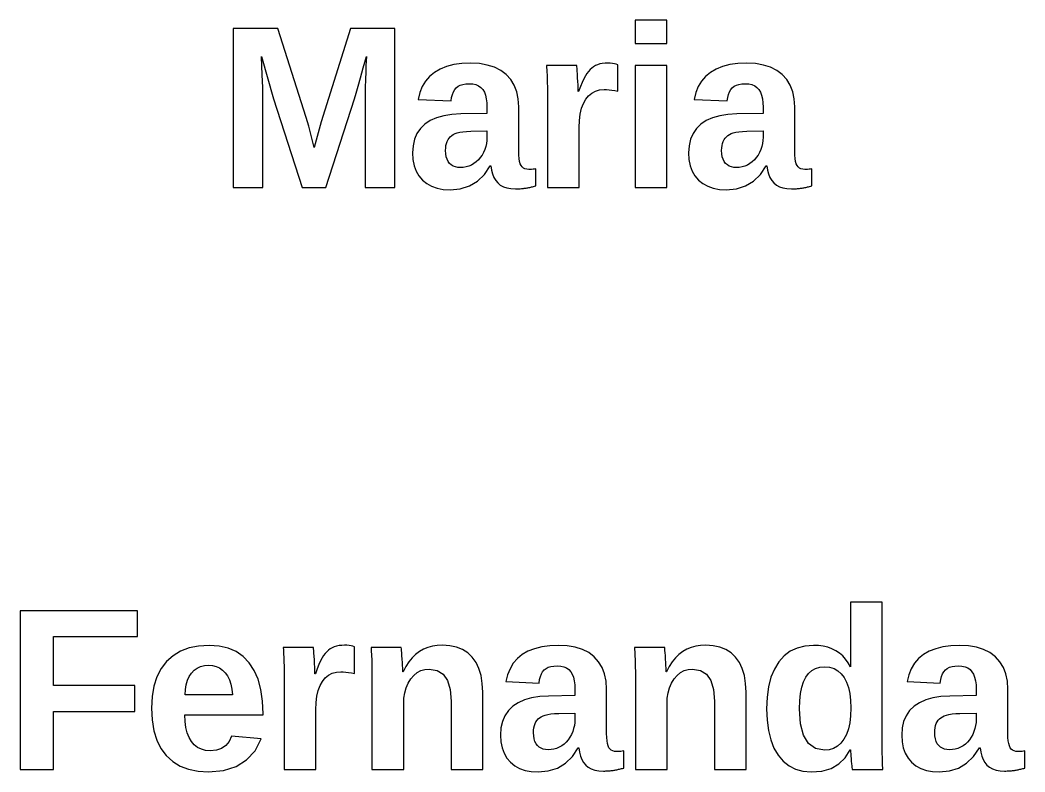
# Model space of a CAD drawing. Header units: metres. Extents: x 18 to 290, y 36 to 187.
# Drawn here: x 166.32 to 214.63, y 150.57 to 186.73 of the extents above; entities that cross this region are included whole.
import ezdxf

# ---------------------------------------------------------------- set-up
doc = ezdxf.new("R2010")
doc.units = ezdxf.units.M

msp = doc.modelspace()

# ---------------------------------------------------------------- linework, layer by layer
for p, q in [((197.424, 186.729), (195.899, 186.729)), ((195.899, 186.729), (195.899, 185.606)), ((197.424, 185.606), (197.424, 186.729)), ((178.713, 186.322), (176.571, 186.322)), ((176.571, 186.322), (176.571, 178.678)), ((180.081, 182.047), (178.713, 186.322)), ((182.207, 186.322), (180.802, 181.835)), ((184.339, 186.322), (182.207, 186.322)), ((184.339, 178.678), (184.339, 186.322)), ((195.899, 185.606), (197.424, 185.606)), ((177.95, 184.507), (177.927, 184.976)), ((177.927, 184.976), (178.507, 182.942)), ((182.826, 184.428), (182.972, 184.976)), ((182.972, 184.976), (182.954, 184.54)), ((187.173, 184.586), (186.825, 184.497)), ((187.558, 184.639), (187.173, 184.586)), ((187.98, 184.656), (187.558, 184.639)), ((188.404, 184.634), (187.98, 184.656)), ((188.788, 184.569), (188.404, 184.634)), ((189.131, 184.459), (188.788, 184.569)), ((193.087, 184.548), (191.633, 184.548)), ((191.633, 184.548), (191.639, 184.445)), ((193.094, 184.493), (193.087, 184.548)), ((194.088, 184.584), (193.988, 184.54)), ((194.198, 184.618), (194.088, 184.584)), ((194.317, 184.642), (194.198, 184.618)), ((194.446, 184.657), (194.317, 184.642)), ((194.584, 184.662), (194.446, 184.657)), ((194.697, 184.658), (194.584, 184.662)), ((194.8, 184.649), (194.697, 184.658)), ((194.895, 184.632), (194.8, 184.649)), ((194.98, 184.61), (194.895, 184.632)), ((195.056, 184.58), (194.98, 184.61)), ((195.056, 183.306), (195.056, 184.58)), ((197.424, 184.548), (195.899, 184.548)), ((195.899, 184.548), (195.899, 178.678)), ((197.424, 178.678), (197.424, 184.548)), ((200.445, 184.586), (200.097, 184.497)), ((200.83, 184.639), (200.445, 184.586)), ((201.252, 184.656), (200.83, 184.639)), ((201.676, 184.634), (201.252, 184.656)), ((202.06, 184.569), (201.676, 184.634)), ((202.403, 184.459), (202.06, 184.569)), ((177.968, 184.106), (177.95, 184.507)), ((177.981, 183.773), (177.968, 184.106)), ((182.696, 183.95), (182.826, 184.428)), ((182.94, 184.187), (182.93, 183.917)), ((182.954, 184.54), (182.94, 184.187)), ((186.241, 184.214), (186.006, 184.021)), ((186.515, 184.373), (186.241, 184.214)), ((186.825, 184.497), (186.515, 184.373)), ((189.433, 184.306), (189.131, 184.459)), ((189.694, 184.108), (189.433, 184.306)), ((189.911, 183.871), (189.694, 184.108)), ((191.639, 184.445), (191.646, 184.336)), ((191.646, 184.336), (191.652, 184.222)), ((191.652, 184.222), (191.657, 184.102)), ((191.657, 184.102), (191.663, 183.976)), ((193.102, 184.406), (193.094, 184.493)), ((193.11, 184.287), (193.102, 184.406)), ((193.12, 184.136), (193.11, 184.287)), ((193.13, 183.954), (193.12, 184.136)), ((193.575, 184.165), (193.504, 184.05)), ((193.647, 184.261), (193.575, 184.165)), ((193.725, 184.346), (193.647, 184.261)), ((193.807, 184.421), (193.725, 184.346)), ((193.895, 184.486), (193.807, 184.421)), ((193.988, 184.54), (193.895, 184.486)), ((199.513, 184.214), (199.278, 184.021)), ((199.787, 184.373), (199.513, 184.214)), ((200.097, 184.497), (199.787, 184.373)), ((202.705, 184.306), (202.403, 184.459)), ((202.966, 184.108), (202.705, 184.306)), ((203.183, 183.871), (202.966, 184.108)), ((177.989, 183.508), (177.981, 183.773)), ((182.582, 183.544), (182.696, 183.95)), ((182.921, 183.626), (182.92, 183.563)), ((182.923, 183.73), (182.921, 183.626)), ((182.93, 183.917), (182.923, 183.73)), ((185.81, 183.794), (185.653, 183.534)), ((186.006, 184.021), (185.81, 183.794)), ((187.382, 183.546), (187.488, 183.6)), ((187.488, 183.6), (187.612, 183.638)), ((187.612, 183.638), (187.755, 183.661)), ((187.755, 183.661), (187.915, 183.669)), ((187.915, 183.669), (188.087, 183.658)), ((188.087, 183.658), (188.239, 183.624)), ((188.239, 183.624), (188.37, 183.568)), ((190.08, 183.596), (189.911, 183.871)), ((190.2, 183.285), (190.08, 183.596)), ((191.663, 183.976), (191.668, 183.84)), ((191.668, 183.84), (191.672, 183.692)), ((191.672, 183.692), (191.674, 183.531)), ((193.14, 183.769), (193.13, 183.954)), ((193.148, 183.61), (193.14, 183.769)), ((193.153, 183.478), (193.148, 183.61)), ((193.349, 183.731), (193.266, 183.527)), ((193.429, 183.905), (193.349, 183.731)), ((193.504, 184.05), (193.429, 183.905)), ((199.082, 183.794), (198.925, 183.534)), ((199.278, 184.021), (199.082, 183.794)), ((200.654, 183.546), (200.76, 183.6)), ((200.76, 183.6), (200.884, 183.638)), ((200.884, 183.638), (201.027, 183.661)), ((201.027, 183.661), (201.187, 183.669)), ((201.187, 183.669), (201.359, 183.658)), ((201.359, 183.658), (201.511, 183.624)), ((201.511, 183.624), (201.642, 183.568)), ((203.352, 183.596), (203.183, 183.871)), ((203.472, 183.285), (203.352, 183.596)), ((177.992, 183.311), (177.989, 183.508)), ((177.992, 178.678), (177.992, 183.311)), ((182.402, 182.942), (182.484, 183.207)), ((182.484, 183.207), (182.582, 183.544)), ((182.919, 183.5), (182.918, 183.437)), ((182.918, 183.437), (182.918, 183.374)), ((182.918, 183.374), (182.918, 183.311)), ((182.918, 183.311), (182.918, 178.678)), ((182.92, 183.563), (182.919, 183.5)), ((185.536, 183.241), (185.457, 182.915)), ((185.653, 183.534), (185.536, 183.241)), ((187.072, 183.007), (187.11, 183.154)), ((187.11, 183.154), (187.159, 183.282)), ((187.159, 183.282), (187.221, 183.389)), ((187.221, 183.389), (187.294, 183.476)), ((187.294, 183.476), (187.382, 183.546)), ((188.37, 183.568), (188.481, 183.49)), ((188.481, 183.49), (188.571, 183.39)), ((188.571, 183.39), (188.644, 183.266)), ((188.644, 183.266), (188.7, 183.119)), ((188.7, 183.119), (188.74, 182.948)), ((190.272, 182.937), (190.2, 183.285)), ((191.674, 183.531), (191.676, 183.357)), ((191.676, 183.357), (191.676, 183.17)), ((191.676, 183.17), (191.676, 178.678)), ((193.156, 183.373), (193.153, 183.478)), ((193.158, 183.295), (193.156, 183.373)), ((193.179, 183.295), (193.158, 183.295)), ((193.266, 183.527), (193.179, 183.295)), ((193.655, 183.092), (193.813, 183.221)), ((193.813, 183.221), (193.99, 183.313)), ((193.99, 183.313), (194.188, 183.368)), ((194.188, 183.368), (194.405, 183.387)), ((194.405, 183.387), (194.522, 183.384)), ((194.522, 183.384), (194.645, 183.374)), ((194.645, 183.374), (194.775, 183.358)), ((194.775, 183.358), (194.912, 183.335)), ((194.912, 183.335), (195.056, 183.306)), ((198.808, 183.241), (198.729, 182.915)), ((198.925, 183.534), (198.808, 183.241)), ((200.344, 183.007), (200.382, 183.154)), ((200.382, 183.154), (200.431, 183.282)), ((200.431, 183.282), (200.492, 183.389)), ((200.492, 183.389), (200.566, 183.476)), ((200.566, 183.476), (200.654, 183.546)), ((201.642, 183.568), (201.753, 183.49)), ((201.753, 183.49), (201.843, 183.39)), ((201.843, 183.39), (201.916, 183.266)), ((201.916, 183.266), (201.972, 183.119)), ((201.972, 183.119), (202.012, 182.948)), ((203.544, 182.937), (203.472, 183.285)), ((178.507, 182.942), (179.885, 178.678)), ((181.024, 178.678), (182.402, 182.942)), ((185.457, 182.915), (187.047, 182.839)), ((187.047, 182.839), (187.072, 183.007)), ((188.74, 182.948), (188.764, 182.753)), ((188.764, 182.753), (188.772, 182.535)), ((190.296, 182.551), (190.272, 182.937)), ((193.315, 182.486), (193.404, 182.723)), ((193.404, 182.723), (193.518, 182.926)), ((193.518, 182.926), (193.655, 183.092)), ((198.729, 182.915), (200.319, 182.839)), ((200.319, 182.839), (200.344, 183.007)), ((202.012, 182.948), (202.036, 182.753)), ((202.036, 182.753), (202.044, 182.535)), ((203.568, 182.551), (203.544, 182.937)), ((186.691, 182.132), (186.346, 182.034)), ((187.078, 182.192), (186.691, 182.132)), ((187.508, 182.215), (187.078, 182.192)), ((188.772, 182.237), (187.508, 182.215)), ((188.772, 182.535), (188.772, 182.237)), ((190.296, 180.414), (190.296, 182.551)), ((193.214, 181.903), (193.252, 182.212)), ((193.252, 182.212), (193.315, 182.486)), ((199.963, 182.132), (199.618, 182.034)), ((200.35, 182.192), (199.963, 182.132)), ((200.78, 182.215), (200.35, 182.192)), ((202.044, 182.237), (200.78, 182.215)), ((202.044, 182.535), (202.044, 182.237)), ((203.568, 180.414), (203.568, 182.551)), ((180.2, 181.635), (180.081, 182.047)), ((180.802, 181.835), (180.46, 180.609)), ((185.786, 181.727), (185.572, 181.518)), ((186.045, 181.899), (185.786, 181.727)), ((186.346, 182.034), (186.045, 181.899)), ((193.201, 181.559), (193.214, 181.903)), ((199.058, 181.727), (198.844, 181.518)), ((199.317, 181.899), (199.058, 181.727)), ((199.618, 182.034), (199.317, 181.899)), ((180.46, 180.609), (180.2, 181.635)), ((185.405, 181.275), (185.287, 180.998)), ((185.572, 181.518), (185.405, 181.275)), ((187.008, 181.118), (187.076, 181.176)), ((187.076, 181.176), (187.152, 181.226)), ((187.152, 181.226), (187.237, 181.268)), ((187.237, 181.268), (187.338, 181.303)), ((187.338, 181.303), (187.464, 181.333)), ((187.464, 181.333), (187.615, 181.356)), ((187.615, 181.356), (187.791, 181.373)), ((187.791, 181.373), (187.991, 181.385)), ((187.991, 181.385), (188.772, 181.396)), ((188.772, 181.396), (188.772, 181.098)), ((193.201, 178.678), (193.201, 181.559)), ((198.677, 181.275), (198.559, 180.998)), ((198.844, 181.518), (198.677, 181.275)), ((200.28, 181.118), (200.348, 181.176)), ((200.348, 181.176), (200.424, 181.226)), ((200.424, 181.226), (200.509, 181.268)), ((200.509, 181.268), (200.61, 181.303)), ((200.61, 181.303), (200.736, 181.333)), ((200.736, 181.333), (200.887, 181.356)), ((200.887, 181.356), (201.063, 181.373)), ((201.063, 181.373), (201.263, 181.385)), ((201.263, 181.385), (202.044, 181.396)), ((202.044, 181.396), (202.044, 181.098)), ((185.215, 180.685), (185.192, 180.338)), ((185.287, 180.998), (185.215, 180.685)), ((186.786, 180.582), (186.8, 180.697)), ((186.8, 180.697), (186.823, 180.801)), ((186.823, 180.801), (186.856, 180.895)), ((186.856, 180.895), (186.898, 180.978)), ((186.898, 180.978), (186.949, 181.052)), ((186.949, 181.052), (187.008, 181.118)), ((188.745, 180.796), (188.712, 180.65)), ((188.765, 180.945), (188.745, 180.796)), ((188.772, 181.098), (188.765, 180.945)), ((198.487, 180.685), (198.464, 180.338)), ((198.559, 180.998), (198.487, 180.685)), ((200.058, 180.582), (200.072, 180.697)), ((200.072, 180.697), (200.095, 180.801)), ((200.095, 180.801), (200.128, 180.895)), ((200.128, 180.895), (200.17, 180.978)), ((200.17, 180.978), (200.221, 181.052)), ((200.221, 181.052), (200.28, 181.118)), ((202.017, 180.796), (201.984, 180.65)), ((202.037, 180.945), (202.017, 180.796)), ((202.044, 181.098), (202.037, 180.945)), ((185.192, 180.338), (185.211, 180.017)), ((186.781, 180.457), (186.786, 180.582)), ((186.789, 180.299), (186.781, 180.457)), ((186.812, 180.158), (186.789, 180.299)), ((188.532, 180.236), (188.449, 180.116)), ((188.604, 180.368), (188.532, 180.236)), ((188.664, 180.507), (188.604, 180.368)), ((188.712, 180.65), (188.664, 180.507)), ((190.301, 180.229), (190.296, 180.414)), ((190.314, 180.068), (190.301, 180.229)), ((198.464, 180.338), (198.483, 180.017)), ((200.053, 180.457), (200.058, 180.582)), ((200.061, 180.299), (200.053, 180.457)), ((200.084, 180.158), (200.061, 180.299)), ((201.804, 180.236), (201.721, 180.116)), ((201.876, 180.368), (201.804, 180.236)), ((201.936, 180.507), (201.876, 180.368)), ((201.984, 180.65), (201.936, 180.507)), ((203.573, 180.229), (203.568, 180.414)), ((203.586, 180.068), (203.573, 180.229)), ((185.211, 180.017), (185.268, 179.726)), ((185.268, 179.726), (185.363, 179.465)), ((186.85, 180.033), (186.812, 180.158)), ((186.904, 179.926), (186.85, 180.033)), ((186.974, 179.836), (186.904, 179.926)), ((187.056, 179.763), (186.974, 179.836)), ((187.148, 179.706), (187.056, 179.763)), ((188.019, 179.758), (187.894, 179.703)), ((188.14, 179.828), (188.019, 179.758)), ((188.253, 179.912), (188.14, 179.828)), ((188.356, 180.008), (188.253, 179.912)), ((188.449, 180.116), (188.356, 180.008)), ((188.647, 179.309), (188.929, 179.725)), ((188.929, 179.725), (188.962, 179.725)), ((188.962, 179.725), (188.992, 179.516)), ((190.337, 179.932), (190.314, 180.068)), ((190.368, 179.82), (190.337, 179.932)), ((190.408, 179.733), (190.368, 179.82)), ((190.458, 179.666), (190.408, 179.733)), ((198.483, 180.017), (198.54, 179.726)), ((198.54, 179.726), (198.635, 179.465)), ((200.122, 180.033), (200.084, 180.158)), ((200.176, 179.926), (200.122, 180.033)), ((200.246, 179.836), (200.176, 179.926)), ((200.328, 179.763), (200.246, 179.836)), ((200.42, 179.706), (200.328, 179.763)), ((201.291, 179.758), (201.166, 179.703)), ((201.412, 179.828), (201.291, 179.758)), ((201.525, 179.912), (201.412, 179.828)), ((201.628, 180.008), (201.525, 179.912)), ((201.721, 180.116), (201.628, 180.008)), ((201.919, 179.309), (202.201, 179.725)), ((202.201, 179.725), (202.234, 179.725)), ((202.234, 179.725), (202.264, 179.516)), ((203.608, 179.932), (203.586, 180.068)), ((203.64, 179.82), (203.608, 179.932)), ((203.68, 179.733), (203.64, 179.82)), ((203.73, 179.666), (203.68, 179.733)), ((185.363, 179.465), (185.497, 179.234)), ((185.497, 179.234), (185.669, 179.033)), ((187.251, 179.665), (187.148, 179.706)), ((187.363, 179.641), (187.251, 179.665)), ((187.486, 179.633), (187.363, 179.641)), ((187.627, 179.641), (187.486, 179.633)), ((187.763, 179.664), (187.627, 179.641)), ((187.894, 179.703), (187.763, 179.664)), ((188.313, 178.985), (188.647, 179.309)), ((188.992, 179.516), (189.041, 179.329)), ((189.041, 179.329), (189.106, 179.163)), ((190.521, 179.613), (190.458, 179.666)), ((190.595, 179.576), (190.521, 179.613)), ((190.681, 179.553), (190.595, 179.576)), ((190.779, 179.546), (190.681, 179.553)), ((190.848, 179.547), (190.779, 179.546)), ((190.917, 179.551), (190.848, 179.547)), ((190.984, 179.558), (190.917, 179.551)), ((191.05, 179.567), (190.984, 179.558)), ((191.116, 179.579), (191.05, 179.567)), ((191.116, 178.754), (191.116, 179.579)), ((198.635, 179.465), (198.769, 179.234)), ((198.769, 179.234), (198.941, 179.033)), ((200.523, 179.665), (200.42, 179.706)), ((200.635, 179.641), (200.523, 179.665)), ((200.758, 179.633), (200.635, 179.641)), ((200.899, 179.641), (200.758, 179.633)), ((201.035, 179.664), (200.899, 179.641)), ((201.166, 179.703), (201.035, 179.664)), ((201.585, 178.985), (201.919, 179.309)), ((202.264, 179.516), (202.312, 179.329)), ((202.312, 179.329), (202.378, 179.163)), ((203.793, 179.613), (203.73, 179.666)), ((203.867, 179.576), (203.793, 179.613)), ((203.953, 179.553), (203.867, 179.576)), ((204.051, 179.546), (203.953, 179.553)), ((204.12, 179.547), (204.051, 179.546)), ((204.188, 179.551), (204.12, 179.547)), ((204.256, 179.558), (204.188, 179.551)), ((204.322, 179.567), (204.256, 179.558)), ((204.388, 179.579), (204.322, 179.567)), ((204.388, 178.754), (204.388, 179.579)), ((185.669, 179.033), (185.875, 178.866)), ((185.875, 178.866), (186.111, 178.736)), ((187.489, 178.616), (187.927, 178.754)), ((187.927, 178.754), (188.313, 178.985)), ((189.106, 179.163), (189.189, 179.018)), ((189.189, 179.018), (189.29, 178.895)), ((189.29, 178.895), (189.412, 178.793)), ((189.412, 178.793), (189.558, 178.714)), ((191.063, 178.741), (191.116, 178.754)), ((198.941, 179.033), (199.147, 178.866)), ((199.147, 178.866), (199.383, 178.736)), ((200.76, 178.616), (201.199, 178.754)), ((201.199, 178.754), (201.585, 178.985)), ((202.378, 179.163), (202.461, 179.018)), ((202.461, 179.018), (202.562, 178.895)), ((202.562, 178.895), (202.684, 178.793)), ((202.684, 178.793), (202.829, 178.714)), ((204.334, 178.741), (204.388, 178.754)), ((176.571, 178.678), (177.992, 178.678)), ((179.885, 178.678), (181.024, 178.678)), ((182.918, 178.678), (184.339, 178.678)), ((186.111, 178.736), (186.377, 178.644)), ((186.377, 178.644), (186.672, 178.588)), ((186.672, 178.588), (186.998, 178.57)), ((186.998, 178.57), (187.489, 178.616)), ((189.558, 178.714), (189.727, 178.658)), ((189.727, 178.658), (189.921, 178.624)), ((189.921, 178.624), (190.139, 178.613)), ((190.139, 178.613), (190.203, 178.613)), ((190.203, 178.613), (190.263, 178.615)), ((190.263, 178.615), (190.32, 178.617)), ((190.32, 178.617), (190.374, 178.62)), ((190.374, 178.62), (190.424, 178.624)), ((190.424, 178.624), (190.472, 178.628)), ((190.472, 178.628), (190.52, 178.633)), ((190.52, 178.633), (190.566, 178.639)), ((190.566, 178.639), (190.611, 178.645)), ((190.611, 178.645), (190.655, 178.651)), ((190.655, 178.651), (190.698, 178.658)), ((190.698, 178.658), (190.741, 178.666)), ((190.741, 178.666), (190.785, 178.674)), ((190.785, 178.674), (190.828, 178.684)), ((190.828, 178.684), (190.872, 178.694)), ((190.872, 178.694), (190.916, 178.705)), ((190.916, 178.705), (190.963, 178.717)), ((190.963, 178.717), (191.012, 178.729)), ((191.012, 178.729), (191.063, 178.741)), ((191.676, 178.678), (193.201, 178.678)), ((195.899, 178.678), (197.424, 178.678)), ((199.383, 178.736), (199.649, 178.644)), ((199.649, 178.644), (199.944, 178.588)), ((199.944, 178.588), (200.27, 178.57)), ((200.27, 178.57), (200.76, 178.616)), ((202.829, 178.714), (202.999, 178.658)), ((202.999, 178.658), (203.193, 178.624)), ((203.193, 178.624), (203.411, 178.613)), ((203.411, 178.613), (203.475, 178.613)), ((203.475, 178.613), (203.535, 178.615)), ((203.535, 178.615), (203.592, 178.617)), ((203.592, 178.617), (203.646, 178.62)), ((203.646, 178.62), (203.696, 178.624)), ((203.696, 178.624), (203.744, 178.628)), ((203.744, 178.628), (203.791, 178.633)), ((203.791, 178.633), (203.838, 178.639)), ((203.838, 178.639), (203.883, 178.645)), ((203.883, 178.645), (203.927, 178.651)), ((203.927, 178.651), (203.97, 178.658)), ((203.97, 178.658), (204.013, 178.666)), ((204.013, 178.666), (204.057, 178.674)), ((204.057, 178.674), (204.1, 178.684)), ((204.1, 178.684), (204.143, 178.694)), ((204.143, 178.694), (204.188, 178.705)), ((204.188, 178.705), (204.235, 178.717)), ((204.235, 178.717), (204.283, 178.729)), ((204.283, 178.729), (204.334, 178.741)), ((207.768, 158.729), (206.243, 158.729)), ((206.243, 158.729), (206.243, 156.586)), ((207.768, 151.958), (207.768, 158.729)), ((171.961, 158.322), (166.324, 158.322)), ((166.324, 158.322), (166.324, 150.678)), ((171.961, 157.085), (171.961, 158.322)), ((167.924, 154.72), (167.924, 157.085)), ((167.924, 157.085), (171.961, 157.085)), ((174.447, 156.531), (174.038, 156.375)), ((174.904, 156.625), (174.447, 156.531)), ((175.409, 156.656), (174.904, 156.625)), ((175.891, 156.623), (175.409, 156.656)), ((176.325, 156.522), (175.891, 156.623)), ((180.43, 156.548), (178.976, 156.548)), ((178.976, 156.548), (178.982, 156.445)), ((180.437, 156.493), (180.43, 156.548)), ((181.33, 156.54), (181.237, 156.486)), ((181.43, 156.584), (181.33, 156.54)), ((181.54, 156.618), (181.43, 156.584)), ((181.66, 156.642), (181.54, 156.618)), ((181.788, 156.657), (181.66, 156.642)), ((181.927, 156.662), (181.788, 156.657)), ((182.04, 156.658), (181.927, 156.662)), ((182.143, 156.649), (182.04, 156.658)), ((182.237, 156.632), (182.143, 156.649)), ((182.323, 156.61), (182.237, 156.632)), ((182.399, 156.58), (182.323, 156.61)), ((182.399, 155.306), (182.399, 156.58)), ((184.652, 156.548), (183.198, 156.548)), ((183.198, 156.548), (183.205, 156.45)), ((184.659, 156.493), (184.652, 156.548)), ((185.922, 156.552), (185.714, 156.467)), ((186.145, 156.613), (185.922, 156.552)), ((186.381, 156.65), (186.145, 156.613)), ((186.632, 156.662), (186.381, 156.65)), ((186.988, 156.639), (186.632, 156.662)), ((187.309, 156.57), (186.988, 156.639)), ((187.596, 156.455), (187.309, 156.57)), ((191.401, 156.586), (191.053, 156.497)), ((191.786, 156.639), (191.401, 156.586)), ((192.208, 156.656), (191.786, 156.639)), ((192.632, 156.634), (192.208, 156.656)), ((193.016, 156.569), (192.632, 156.634)), ((193.359, 156.459), (193.016, 156.569)), ((197.315, 156.548), (195.861, 156.548)), ((195.861, 156.548), (195.867, 156.45)), ((197.322, 156.493), (197.315, 156.548)), ((198.585, 156.552), (198.377, 156.467)), ((198.807, 156.613), (198.585, 156.552)), ((199.044, 156.65), (198.807, 156.613)), ((199.295, 156.662), (199.044, 156.65)), ((199.651, 156.639), (199.295, 156.662)), ((199.972, 156.57), (199.651, 156.639)), ((200.258, 156.455), (199.972, 156.57)), ((203.684, 156.529), (203.35, 156.37)), ((204.057, 156.625), (203.684, 156.529)), ((204.469, 156.656), (204.057, 156.625)), ((204.712, 156.646), (204.469, 156.656)), ((204.941, 156.615), (204.712, 156.646)), ((205.156, 156.563), (204.941, 156.615)), ((205.358, 156.49), (205.156, 156.563)), ((206.243, 156.586), (206.254, 155.62)), ((210.692, 156.586), (210.344, 156.497)), ((211.077, 156.639), (210.692, 156.586)), ((211.499, 156.656), (211.077, 156.639)), ((211.923, 156.634), (211.499, 156.656)), ((212.307, 156.569), (211.923, 156.634)), ((212.65, 156.459), (212.307, 156.569)), ((173.677, 156.156), (173.364, 155.875)), ((174.038, 156.375), (173.677, 156.156)), ((176.711, 156.355), (176.325, 156.522)), ((177.05, 156.12), (176.711, 156.355)), ((177.341, 155.818), (177.05, 156.12)), ((178.982, 156.445), (178.988, 156.336)), ((178.988, 156.336), (178.994, 156.222)), ((178.994, 156.222), (179, 156.102)), ((179, 156.102), (179.005, 155.976)), ((180.444, 156.406), (180.437, 156.493)), ((180.453, 156.287), (180.444, 156.406)), ((180.463, 156.136), (180.453, 156.287)), ((180.473, 155.954), (180.463, 156.136)), ((180.846, 156.05), (180.771, 155.905)), ((180.918, 156.165), (180.846, 156.05)), ((180.99, 156.261), (180.918, 156.165)), ((181.067, 156.346), (180.99, 156.261)), ((181.15, 156.421), (181.067, 156.346)), ((181.237, 156.486), (181.15, 156.421)), ((183.205, 156.45), (183.211, 156.347)), ((183.211, 156.347), (183.217, 156.239)), ((183.217, 156.239), (183.223, 156.126)), ((183.223, 156.126), (183.228, 156.008)), ((184.667, 156.41), (184.659, 156.493)), ((184.676, 156.3), (184.667, 156.41)), ((184.685, 156.162), (184.676, 156.3)), ((184.696, 155.997), (184.685, 156.162)), ((185.172, 156.056), (185.017, 155.861)), ((185.34, 156.222), (185.172, 156.056)), ((185.52, 156.358), (185.34, 156.222)), ((185.714, 156.467), (185.52, 156.358)), ((187.848, 156.294), (187.596, 156.455)), ((188.065, 156.087), (187.848, 156.294)), ((188.244, 155.835), (188.065, 156.087)), ((190.469, 156.214), (190.234, 156.021)), ((190.743, 156.373), (190.469, 156.214)), ((191.053, 156.497), (190.743, 156.373)), ((193.661, 156.306), (193.359, 156.459)), ((193.922, 156.108), (193.661, 156.306)), ((194.139, 155.871), (193.922, 156.108)), ((195.867, 156.45), (195.874, 156.347)), ((195.874, 156.347), (195.88, 156.239)), ((195.88, 156.239), (195.885, 156.126)), ((195.885, 156.126), (195.891, 156.008)), ((197.33, 156.41), (197.322, 156.493)), ((197.338, 156.3), (197.33, 156.41)), ((197.348, 156.162), (197.338, 156.3)), ((197.358, 155.997), (197.348, 156.162)), ((197.835, 156.056), (197.68, 155.861)), ((198.003, 156.222), (197.835, 156.056)), ((198.183, 156.358), (198.003, 156.222)), ((198.377, 156.467), (198.183, 156.358)), ((200.51, 156.294), (200.258, 156.455)), ((200.727, 156.087), (200.51, 156.294)), ((200.907, 155.835), (200.727, 156.087)), ((203.056, 156.148), (202.801, 155.862)), ((203.35, 156.37), (203.056, 156.148)), ((205.546, 156.396), (205.358, 156.49)), ((205.719, 156.282), (205.546, 156.396)), ((205.875, 156.147), (205.719, 156.282)), ((206.014, 155.992), (205.875, 156.147)), ((209.76, 156.214), (209.525, 156.021)), ((210.033, 156.373), (209.76, 156.214)), ((210.344, 156.497), (210.033, 156.373)), ((212.952, 156.306), (212.65, 156.459)), ((213.213, 156.108), (212.952, 156.306)), ((213.43, 155.871), (213.213, 156.108)), ((173.364, 155.875), (173.104, 155.536)), ((174.686, 155.457), (174.832, 155.561)), ((174.832, 155.561), (174.998, 155.636)), ((174.998, 155.636), (175.183, 155.681)), ((175.183, 155.681), (175.388, 155.696)), ((175.388, 155.696), (175.581, 155.682)), ((175.581, 155.682), (175.758, 155.639)), ((175.758, 155.639), (175.919, 155.568)), ((175.919, 155.568), (176.063, 155.469)), ((177.581, 155.452), (177.341, 155.818)), ((179.005, 155.976), (179.01, 155.84)), ((179.01, 155.84), (179.014, 155.692)), ((179.014, 155.692), (179.017, 155.531)), ((180.483, 155.769), (180.473, 155.954)), ((180.49, 155.61), (180.483, 155.769)), ((180.496, 155.478), (180.49, 155.61)), ((180.692, 155.731), (180.609, 155.527)), ((180.771, 155.905), (180.692, 155.731)), ((183.228, 156.008), (183.233, 155.881)), ((183.233, 155.881), (183.237, 155.74)), ((183.237, 155.74), (183.24, 155.585)), ((183.24, 155.585), (183.241, 155.417)), ((184.705, 155.829), (184.696, 155.997)), ((184.713, 155.684), (184.705, 155.829)), ((184.718, 155.561), (184.713, 155.684)), ((184.722, 155.46), (184.718, 155.561)), ((184.874, 155.636), (184.744, 155.381)), ((185.017, 155.861), (184.874, 155.636)), ((188.384, 155.542), (188.244, 155.835)), ((190.038, 155.794), (189.881, 155.534)), ((190.234, 156.021), (190.038, 155.794)), ((191.61, 155.546), (191.716, 155.6)), ((191.716, 155.6), (191.84, 155.638)), ((191.84, 155.638), (191.983, 155.661)), ((191.983, 155.661), (192.143, 155.669)), ((192.143, 155.669), (192.315, 155.658)), ((192.315, 155.658), (192.467, 155.624)), ((192.467, 155.624), (192.598, 155.568)), ((192.598, 155.568), (192.709, 155.49)), ((194.308, 155.596), (194.139, 155.871)), ((194.428, 155.285), (194.308, 155.596)), ((195.891, 156.008), (195.896, 155.881)), ((195.896, 155.881), (195.899, 155.74)), ((195.899, 155.74), (195.902, 155.585)), ((195.902, 155.585), (195.904, 155.417)), ((197.368, 155.829), (197.358, 155.997)), ((197.376, 155.684), (197.368, 155.829)), ((197.381, 155.561), (197.376, 155.684)), ((197.384, 155.46), (197.381, 155.561)), ((197.537, 155.636), (197.407, 155.381)), ((197.68, 155.861), (197.537, 155.636)), ((201.047, 155.542), (200.907, 155.835)), ((202.801, 155.862), (202.589, 155.517)), ((204.572, 155.541), (204.779, 155.6)), ((204.779, 155.6), (205.012, 155.62)), ((205.012, 155.62), (205.247, 155.6)), ((205.247, 155.6), (205.458, 155.538)), ((206.137, 155.816), (206.014, 155.992)), ((206.243, 155.62), (206.137, 155.816)), ((206.254, 155.62), (206.243, 155.62)), ((209.329, 155.794), (209.172, 155.534)), ((209.525, 156.021), (209.329, 155.794)), ((210.901, 155.546), (211.007, 155.6)), ((211.007, 155.6), (211.131, 155.638)), ((211.131, 155.638), (211.273, 155.661)), ((211.273, 155.661), (211.434, 155.669)), ((211.434, 155.669), (211.606, 155.658)), ((211.606, 155.658), (211.757, 155.624)), ((211.757, 155.624), (211.889, 155.568)), ((211.889, 155.568), (212, 155.49)), ((213.598, 155.596), (213.43, 155.871)), ((213.719, 155.285), (213.598, 155.596)), ((172.902, 155.143), (172.758, 154.696)), ((173.104, 155.536), (172.902, 155.143)), ((174.372, 154.975), (174.455, 155.16)), ((174.455, 155.16), (174.56, 155.322)), ((174.56, 155.322), (174.686, 155.457)), ((176.063, 155.469), (176.191, 155.341)), ((176.191, 155.341), (176.3, 155.184)), ((176.3, 155.184), (176.389, 155)), ((177.768, 155.023), (177.581, 155.452)), ((179.017, 155.531), (179.019, 155.357)), ((179.019, 155.357), (179.019, 155.17)), ((179.019, 155.17), (179.019, 150.678)), ((180.499, 155.373), (180.496, 155.478)), ((180.5, 155.295), (180.499, 155.373)), ((180.522, 155.295), (180.5, 155.295)), ((180.609, 155.527), (180.522, 155.295)), ((180.861, 154.926), (180.998, 155.092)), ((180.998, 155.092), (181.155, 155.221)), ((181.155, 155.221), (181.333, 155.313)), ((181.333, 155.313), (181.53, 155.368)), ((181.53, 155.368), (181.748, 155.387)), ((181.748, 155.387), (181.864, 155.384)), ((181.864, 155.384), (181.987, 155.374)), ((181.987, 155.374), (182.118, 155.358)), ((182.118, 155.358), (182.255, 155.335)), ((182.255, 155.335), (182.399, 155.306)), ((183.241, 155.417), (183.242, 155.235)), ((183.242, 155.235), (183.242, 150.678)), ((184.723, 155.381), (184.722, 155.46)), ((184.744, 155.381), (184.723, 155.381)), ((185.105, 155.042), (185.249, 155.213)), ((185.249, 155.213), (185.411, 155.346)), ((185.411, 155.346), (185.589, 155.441)), ((185.589, 155.441), (185.785, 155.498)), ((185.785, 155.498), (185.998, 155.517)), ((185.998, 155.517), (186.375, 155.455)), ((186.375, 155.455), (186.668, 155.27)), ((186.668, 155.27), (186.877, 154.96)), ((188.484, 155.205), (188.384, 155.542)), ((188.544, 154.826), (188.484, 155.205)), ((189.764, 155.241), (189.685, 154.915)), ((189.881, 155.534), (189.764, 155.241)), ((191.3, 155.007), (191.338, 155.154)), ((191.338, 155.154), (191.387, 155.282)), ((191.387, 155.282), (191.448, 155.389)), ((191.448, 155.389), (191.522, 155.476)), ((191.522, 155.476), (191.61, 155.546)), ((192.709, 155.49), (192.799, 155.39)), ((192.799, 155.39), (192.872, 155.266)), ((192.872, 155.266), (192.928, 155.119)), ((192.928, 155.119), (192.968, 154.948)), ((194.5, 154.937), (194.428, 155.285)), ((195.904, 155.417), (195.904, 155.235)), ((195.904, 155.235), (195.904, 150.678)), ((197.385, 155.381), (197.384, 155.46)), ((197.407, 155.381), (197.385, 155.381)), ((197.768, 155.042), (197.912, 155.213)), ((197.912, 155.213), (198.073, 155.346)), ((198.073, 155.346), (198.252, 155.441)), ((198.252, 155.441), (198.448, 155.498)), ((198.448, 155.498), (198.66, 155.517)), ((198.66, 155.517), (199.037, 155.455)), ((199.037, 155.455), (199.33, 155.27)), ((199.33, 155.27), (199.54, 154.96)), ((201.146, 155.205), (201.047, 155.542)), ((201.206, 154.826), (201.146, 155.205)), ((202.424, 155.119), (202.307, 154.669)), ((202.589, 155.517), (202.424, 155.119)), ((203.993, 154.904), (204.1, 155.124)), ((204.1, 155.124), (204.232, 155.302)), ((204.232, 155.302), (204.389, 155.441)), ((204.389, 155.441), (204.572, 155.541)), ((205.458, 155.538), (205.645, 155.436)), ((205.645, 155.436), (205.808, 155.292)), ((205.808, 155.292), (205.947, 155.108)), ((205.947, 155.108), (206.062, 154.885)), ((209.054, 155.241), (208.976, 154.915)), ((209.172, 155.534), (209.054, 155.241)), ((210.591, 155.007), (210.629, 155.154)), ((210.629, 155.154), (210.678, 155.282)), ((210.678, 155.282), (210.739, 155.389)), ((210.739, 155.389), (210.812, 155.476)), ((210.812, 155.476), (210.901, 155.546)), ((212, 155.49), (212.09, 155.39)), ((212.09, 155.39), (212.162, 155.266)), ((212.162, 155.266), (212.218, 155.119)), ((212.218, 155.119), (212.259, 154.948)), ((213.791, 154.937), (213.719, 155.285)), ((171.836, 154.72), (167.924, 154.72)), ((171.836, 153.483), (171.836, 154.72)), ((172.758, 154.696), (172.672, 154.195)), ((174.271, 154.532), (174.311, 154.765)), ((174.311, 154.765), (174.372, 154.975)), ((176.389, 155), (176.457, 154.786)), ((176.457, 154.786), (176.505, 154.545)), ((177.901, 154.532), (177.768, 155.023)), ((180.658, 154.486), (180.747, 154.723)), ((180.747, 154.723), (180.861, 154.926)), ((184.82, 154.376), (184.888, 154.62)), ((184.888, 154.62), (184.983, 154.842)), ((184.983, 154.842), (185.105, 155.042)), ((186.877, 154.96), (187.003, 154.528)), ((188.564, 154.405), (188.544, 154.826)), ((189.685, 154.915), (191.275, 154.839)), ((191.275, 154.839), (191.3, 155.007)), ((192.968, 154.948), (192.992, 154.753)), ((192.992, 154.753), (193, 154.535)), ((194.524, 154.551), (194.5, 154.937)), ((197.483, 154.376), (197.551, 154.62)), ((197.551, 154.62), (197.646, 154.842)), ((197.646, 154.842), (197.768, 155.042)), ((199.54, 154.96), (199.665, 154.528)), ((201.226, 154.405), (201.206, 154.826)), ((202.307, 154.669), (202.236, 154.165)), ((203.85, 154.34), (203.909, 154.643)), ((203.909, 154.643), (203.993, 154.904)), ((206.062, 154.885), (206.151, 154.628)), ((206.151, 154.628), (206.214, 154.335)), ((208.976, 154.915), (210.566, 154.839)), ((210.566, 154.839), (210.591, 155.007)), ((212.259, 154.948), (212.283, 154.753)), ((212.283, 154.753), (212.291, 154.535)), ((213.815, 154.551), (213.791, 154.937)), ((172.672, 154.195), (172.643, 153.64)), ((174.254, 154.275), (174.271, 154.532)), ((176.532, 154.275), (174.254, 154.275)), ((176.505, 154.545), (176.532, 154.275)), ((177.981, 153.979), (177.901, 154.532)), ((180.556, 153.903), (180.594, 154.212)), ((180.594, 154.212), (180.658, 154.486)), ((184.766, 153.824), (184.78, 154.111)), ((184.78, 154.111), (184.82, 154.376)), ((187.003, 154.528), (187.045, 153.971)), ((188.564, 150.678), (188.564, 154.405)), ((190.919, 154.132), (190.574, 154.034)), ((191.306, 154.192), (190.919, 154.132)), ((191.736, 154.215), (191.306, 154.192)), ((193, 154.237), (191.736, 154.215)), ((193, 154.535), (193, 154.237)), ((194.524, 152.414), (194.524, 154.551)), ((197.429, 153.824), (197.442, 154.111)), ((197.442, 154.111), (197.483, 154.376)), ((199.665, 154.528), (199.707, 153.971)), ((201.226, 150.678), (201.226, 154.405)), ((202.236, 154.165), (202.212, 153.608)), ((203.814, 153.995), (203.85, 154.34)), ((206.214, 154.335), (206.252, 154.008)), ((210.209, 154.132), (209.865, 154.034)), ((210.597, 154.192), (210.209, 154.132)), ((211.027, 154.215), (210.597, 154.192)), ((212.291, 154.237), (211.027, 154.215)), ((212.291, 154.535), (212.291, 154.237)), ((213.815, 152.414), (213.815, 154.551)), ((172.643, 153.64), (172.671, 153.068)), ((178.008, 153.363), (177.981, 153.979)), ((180.544, 153.559), (180.556, 153.903)), ((184.766, 150.678), (184.766, 153.824)), ((187.045, 153.971), (187.045, 150.678)), ((190.014, 153.727), (189.8, 153.518)), ((190.273, 153.899), (190.014, 153.727)), ((190.574, 154.034), (190.273, 153.899)), ((197.429, 150.678), (197.429, 153.824)), ((199.707, 153.971), (199.707, 150.678)), ((203.802, 153.608), (203.814, 153.995)), ((206.252, 154.008), (206.265, 153.645)), ((206.265, 153.645), (206.252, 153.273)), ((209.304, 153.727), (209.09, 153.518)), ((209.563, 153.899), (209.304, 153.727)), ((209.865, 154.034), (209.563, 153.899)), ((167.924, 153.483), (171.836, 153.483)), ((167.924, 150.678), (167.924, 153.483)), ((174.256, 152.994), (174.243, 153.32)), ((174.243, 153.32), (178.008, 153.32)), ((178.008, 153.32), (178.008, 153.363)), ((180.544, 150.678), (180.544, 153.559)), ((189.633, 153.275), (189.515, 152.998)), ((189.8, 153.518), (189.633, 153.275)), ((191.236, 153.118), (191.304, 153.176)), ((191.304, 153.176), (191.38, 153.226)), ((191.38, 153.226), (191.465, 153.268)), ((191.465, 153.268), (191.566, 153.303)), ((191.566, 153.303), (191.692, 153.333)), ((191.692, 153.333), (191.843, 153.356)), ((191.843, 153.356), (192.019, 153.373)), ((192.019, 153.373), (192.219, 153.385)), ((192.219, 153.385), (193, 153.396)), ((193, 153.396), (193, 153.098)), ((202.212, 153.608), (202.235, 153.058)), ((203.85, 152.889), (203.802, 153.608)), ((206.252, 153.273), (206.212, 152.936)), ((208.924, 153.275), (208.805, 152.998)), ((209.09, 153.518), (208.924, 153.275)), ((210.527, 153.118), (210.594, 153.176)), ((210.594, 153.176), (210.671, 153.226)), ((210.671, 153.226), (210.755, 153.268)), ((210.755, 153.268), (210.857, 153.303)), ((210.857, 153.303), (210.983, 153.333)), ((210.983, 153.333), (211.134, 153.356)), ((211.134, 153.356), (211.309, 153.373)), ((211.309, 153.373), (211.51, 153.385)), ((211.51, 153.385), (212.291, 153.396)), ((212.291, 153.396), (212.291, 153.098)), ((172.671, 153.068), (172.756, 152.553)), ((174.294, 152.702), (174.256, 152.994)), ((174.357, 152.443), (174.294, 152.702)), ((189.443, 152.685), (189.42, 152.338)), ((189.515, 152.998), (189.443, 152.685)), ((191.014, 152.582), (191.028, 152.697)), ((191.028, 152.697), (191.051, 152.801)), ((191.051, 152.801), (191.084, 152.895)), ((191.084, 152.895), (191.126, 152.978)), ((191.126, 152.978), (191.177, 153.052)), ((191.177, 153.052), (191.236, 153.118)), ((192.973, 152.796), (192.939, 152.65)), ((192.993, 152.945), (192.973, 152.796)), ((193, 153.098), (192.993, 152.945)), ((202.235, 153.058), (202.302, 152.559)), ((203.994, 152.33), (203.85, 152.889)), ((206.212, 152.936), (206.146, 152.635)), ((208.734, 152.685), (208.71, 152.338)), ((208.805, 152.998), (208.734, 152.685)), ((210.304, 152.582), (210.318, 152.697)), ((210.318, 152.697), (210.342, 152.801)), ((210.342, 152.801), (210.374, 152.895)), ((210.374, 152.895), (210.416, 152.978)), ((210.416, 152.978), (210.467, 153.052)), ((210.467, 153.052), (210.527, 153.118)), ((212.264, 152.796), (212.23, 152.65)), ((212.284, 152.945), (212.264, 152.796)), ((212.291, 153.098), (212.284, 152.945)), ((172.756, 152.553), (172.899, 152.096)), ((174.446, 152.218), (174.357, 152.443)), ((174.56, 152.026), (174.446, 152.218)), ((176.484, 152.289), (176.375, 152.037)), ((177.921, 152.164), (176.484, 152.289)), ((189.42, 152.338), (189.439, 152.017)), ((191.009, 152.457), (191.014, 152.582)), ((191.017, 152.299), (191.009, 152.457)), ((191.04, 152.158), (191.017, 152.299)), ((192.759, 152.236), (192.677, 152.116)), ((192.832, 152.368), (192.759, 152.236)), ((192.892, 152.507), (192.832, 152.368)), ((192.939, 152.65), (192.892, 152.507)), ((194.529, 152.229), (194.524, 152.414)), ((194.542, 152.068), (194.529, 152.229)), ((202.302, 152.559), (202.414, 152.112)), ((204.234, 151.931), (203.994, 152.33)), ((206.053, 152.369), (205.934, 152.14)), ((206.146, 152.635), (206.053, 152.369)), ((208.71, 152.338), (208.729, 152.017)), ((210.3, 152.457), (210.304, 152.582)), ((210.307, 152.299), (210.3, 152.457)), ((210.331, 152.158), (210.307, 152.299)), ((212.05, 152.236), (211.968, 152.116)), ((212.123, 152.368), (212.05, 152.236)), ((212.183, 152.507), (212.123, 152.368)), ((212.23, 152.65), (212.183, 152.507)), ((213.82, 152.229), (213.815, 152.414)), ((213.833, 152.068), (213.82, 152.229)), ((172.899, 152.096), (173.098, 151.696)), ((173.098, 151.696), (173.353, 151.353)), ((174.698, 151.869), (174.56, 152.026)), ((174.857, 151.747), (174.698, 151.869)), ((175.038, 151.659), (174.857, 151.747)), ((176.015, 151.701), (175.763, 151.617)), ((176.219, 151.841), (176.015, 151.701)), ((176.375, 152.037), (176.219, 151.841)), ((177.62, 151.59), (177.921, 152.164)), ((189.439, 152.017), (189.496, 151.726)), ((189.496, 151.726), (189.591, 151.465)), ((191.078, 152.033), (191.04, 152.158)), ((191.132, 151.926), (191.078, 152.033)), ((191.202, 151.836), (191.132, 151.926)), ((191.284, 151.763), (191.202, 151.836)), ((191.376, 151.706), (191.284, 151.763)), ((191.479, 151.665), (191.376, 151.706)), ((192.121, 151.703), (191.991, 151.664)), ((192.247, 151.758), (192.121, 151.703)), ((192.368, 151.828), (192.247, 151.758)), ((192.481, 151.912), (192.368, 151.828)), ((192.584, 152.008), (192.481, 151.912)), ((192.677, 152.116), (192.584, 152.008)), ((192.875, 151.309), (193.157, 151.725)), ((193.157, 151.725), (193.19, 151.725)), ((193.19, 151.725), (193.22, 151.516)), ((194.564, 151.932), (194.542, 152.068)), ((194.596, 151.82), (194.564, 151.932)), ((194.636, 151.733), (194.596, 151.82)), ((194.686, 151.666), (194.636, 151.733)), ((202.414, 152.112), (202.57, 151.715)), ((202.57, 151.715), (202.771, 151.37)), ((204.569, 151.691), (204.234, 151.931)), ((205.439, 151.696), (205.231, 151.632)), ((205.626, 151.801), (205.439, 151.696)), ((205.791, 151.95), (205.626, 151.801)), ((205.934, 152.14), (205.791, 151.95)), ((207.769, 151.734), (207.768, 151.958)), ((207.775, 151.493), (207.769, 151.734)), ((208.729, 152.017), (208.787, 151.726)), ((208.787, 151.726), (208.882, 151.465)), ((210.369, 152.033), (210.331, 152.158)), ((210.423, 151.926), (210.369, 152.033)), ((210.492, 151.836), (210.423, 151.926)), ((210.574, 151.763), (210.492, 151.836)), ((210.667, 151.706), (210.574, 151.763)), ((210.769, 151.665), (210.667, 151.706)), ((211.412, 151.703), (211.281, 151.664)), ((211.538, 151.758), (211.412, 151.703)), ((211.659, 151.828), (211.538, 151.758)), ((211.772, 151.912), (211.659, 151.828)), ((211.875, 152.008), (211.772, 151.912)), ((211.968, 152.116), (211.875, 152.008)), ((212.166, 151.309), (212.448, 151.725)), ((212.448, 151.725), (212.481, 151.725)), ((212.481, 151.725), (212.511, 151.516)), ((213.855, 151.932), (213.833, 152.068)), ((213.886, 151.82), (213.855, 151.932)), ((213.926, 151.733), (213.886, 151.82)), ((213.977, 151.666), (213.926, 151.733)), ((173.353, 151.353), (173.662, 151.071)), ((175.24, 151.607), (175.038, 151.659)), ((175.464, 151.589), (175.24, 151.607)), ((175.763, 151.617), (175.464, 151.589)), ((177.216, 151.144), (177.62, 151.59)), ((189.591, 151.465), (189.725, 151.234)), ((189.725, 151.234), (189.897, 151.033)), ((191.591, 151.641), (191.479, 151.665)), ((191.714, 151.633), (191.591, 151.641)), ((191.855, 151.641), (191.714, 151.633)), ((191.991, 151.664), (191.855, 151.641)), ((192.541, 150.985), (192.875, 151.309)), ((193.22, 151.516), (193.268, 151.329)), ((193.268, 151.329), (193.334, 151.163)), ((194.749, 151.613), (194.686, 151.666)), ((194.823, 151.576), (194.749, 151.613)), ((194.909, 151.553), (194.823, 151.576)), ((195.007, 151.546), (194.909, 151.553)), ((195.076, 151.547), (195.007, 151.546)), ((195.144, 151.551), (195.076, 151.547)), ((195.212, 151.558), (195.144, 151.551)), ((195.278, 151.567), (195.212, 151.558)), ((195.344, 151.579), (195.278, 151.567)), ((195.344, 150.754), (195.344, 151.579)), ((202.771, 151.37), (203.013, 151.082)), ((205.001, 151.611), (204.569, 151.691)), ((205.231, 151.632), (205.001, 151.611)), ((205.695, 150.952), (205.999, 151.25)), ((205.999, 151.25), (206.232, 151.633)), ((206.232, 151.633), (206.254, 151.633)), ((206.254, 151.633), (206.255, 151.542)), ((206.255, 151.542), (206.259, 151.441)), ((206.259, 151.441), (206.265, 151.332)), ((206.265, 151.332), (206.273, 151.214)), ((206.273, 151.214), (206.284, 151.088)), ((207.783, 151.237), (207.775, 151.493)), ((207.795, 150.965), (207.783, 151.237)), ((208.882, 151.465), (209.016, 151.234)), ((209.016, 151.234), (209.188, 151.033)), ((210.882, 151.641), (210.769, 151.665)), ((211.005, 151.633), (210.882, 151.641)), ((211.146, 151.641), (211.005, 151.633)), ((211.281, 151.664), (211.146, 151.641)), ((211.832, 150.985), (212.166, 151.309)), ((212.511, 151.516), (212.559, 151.329)), ((212.559, 151.329), (212.625, 151.163)), ((214.039, 151.613), (213.977, 151.666)), ((214.114, 151.576), (214.039, 151.613)), ((214.2, 151.553), (214.114, 151.576)), ((214.298, 151.546), (214.2, 151.553)), ((214.367, 151.547), (214.298, 151.546)), ((214.435, 151.551), (214.367, 151.547)), ((214.502, 151.558), (214.435, 151.551)), ((214.569, 151.567), (214.502, 151.558)), ((214.634, 151.579), (214.569, 151.567)), ((214.634, 150.754), (214.634, 151.579)), ((173.662, 151.071), (174.02, 150.852)), ((174.02, 150.852), (174.427, 150.695)), ((176.1, 150.633), (176.71, 150.825)), ((176.71, 150.825), (177.216, 151.144)), ((189.897, 151.033), (190.103, 150.866)), ((190.103, 150.866), (190.339, 150.736)), ((190.339, 150.736), (190.605, 150.644)), ((191.716, 150.616), (192.155, 150.754)), ((192.155, 150.754), (192.541, 150.985)), ((193.334, 151.163), (193.417, 151.018)), ((193.417, 151.018), (193.518, 150.895)), ((193.518, 150.895), (193.64, 150.793)), ((193.64, 150.793), (193.785, 150.714)), ((195.191, 150.717), (195.239, 150.729)), ((195.239, 150.729), (195.29, 150.741)), ((195.29, 150.741), (195.344, 150.754)), ((203.013, 151.082), (203.293, 150.858)), ((203.293, 150.858), (203.61, 150.698)), ((204.873, 150.612), (205.32, 150.74)), ((205.32, 150.74), (205.695, 150.952)), ((206.284, 151.088), (206.295, 150.966)), ((206.295, 150.966), (206.306, 150.865)), ((206.306, 150.865), (206.317, 150.783)), ((206.317, 150.783), (206.326, 150.72)), ((207.811, 150.678), (207.795, 150.965)), ((209.188, 151.033), (209.394, 150.866)), ((209.394, 150.866), (209.629, 150.736)), ((209.629, 150.736), (209.895, 150.644)), ((211.007, 150.616), (211.446, 150.754)), ((211.446, 150.754), (211.832, 150.985)), ((212.625, 151.163), (212.708, 151.018)), ((212.708, 151.018), (212.809, 150.895)), ((212.809, 150.895), (212.93, 150.793)), ((212.93, 150.793), (213.076, 150.714)), ((214.481, 150.717), (214.53, 150.729)), ((214.53, 150.729), (214.581, 150.741)), ((214.581, 150.741), (214.634, 150.754)), ((166.324, 150.678), (167.924, 150.678)), ((174.427, 150.695), (174.883, 150.601)), ((174.883, 150.601), (175.388, 150.57)), ((175.388, 150.57), (176.1, 150.633)), ((179.019, 150.678), (180.544, 150.678)), ((183.242, 150.678), (184.766, 150.678)), ((187.045, 150.678), (188.564, 150.678)), ((190.605, 150.644), (190.9, 150.588)), ((190.9, 150.588), (191.226, 150.57)), ((191.226, 150.57), (191.716, 150.616)), ((193.785, 150.714), (193.955, 150.658)), ((193.955, 150.658), (194.149, 150.624)), ((194.149, 150.624), (194.367, 150.613)), ((194.367, 150.613), (194.431, 150.613)), ((194.431, 150.613), (194.491, 150.615)), ((194.491, 150.615), (194.548, 150.617)), ((194.548, 150.617), (194.601, 150.62)), ((194.601, 150.62), (194.652, 150.624)), ((194.652, 150.624), (194.7, 150.628)), ((194.7, 150.628), (194.747, 150.633)), ((194.747, 150.633), (194.794, 150.639)), ((194.794, 150.639), (194.839, 150.645)), ((194.839, 150.645), (194.882, 150.651)), ((194.882, 150.651), (194.926, 150.658)), ((194.926, 150.658), (194.969, 150.666)), ((194.969, 150.666), (195.013, 150.674)), ((195.013, 150.674), (195.056, 150.684)), ((195.056, 150.684), (195.099, 150.694)), ((195.099, 150.694), (195.144, 150.705)), ((195.144, 150.705), (195.191, 150.717)), ((195.904, 150.678), (197.429, 150.678)), ((199.707, 150.678), (201.226, 150.678)), ((203.61, 150.698), (203.964, 150.602)), ((203.964, 150.602), (204.355, 150.57)), ((204.355, 150.57), (204.873, 150.612)), ((206.326, 150.72), (206.335, 150.678)), ((206.335, 150.678), (207.811, 150.678)), ((209.895, 150.644), (210.191, 150.588)), ((210.191, 150.588), (210.517, 150.57)), ((210.517, 150.57), (211.007, 150.616)), ((213.076, 150.714), (213.246, 150.658)), ((213.246, 150.658), (213.44, 150.624)), ((213.44, 150.624), (213.658, 150.613)), ((213.658, 150.613), (213.721, 150.613)), ((213.721, 150.613), (213.782, 150.615)), ((213.782, 150.615), (213.838, 150.617)), ((213.838, 150.617), (213.892, 150.62)), ((213.892, 150.62), (213.943, 150.624)), ((213.943, 150.624), (213.991, 150.628)), ((213.991, 150.628), (214.038, 150.633)), ((214.038, 150.633), (214.084, 150.639)), ((214.084, 150.639), (214.129, 150.645)), ((214.129, 150.645), (214.173, 150.651)), ((214.173, 150.651), (214.217, 150.658)), ((214.217, 150.658), (214.26, 150.666)), ((214.26, 150.666), (214.303, 150.674)), ((214.303, 150.674), (214.347, 150.684)), ((214.347, 150.684), (214.39, 150.694)), ((214.39, 150.694), (214.435, 150.705)), ((214.435, 150.705), (214.481, 150.717))]:
    msp.add_line(p, q)

doc.saveas('drawing.dxf')
